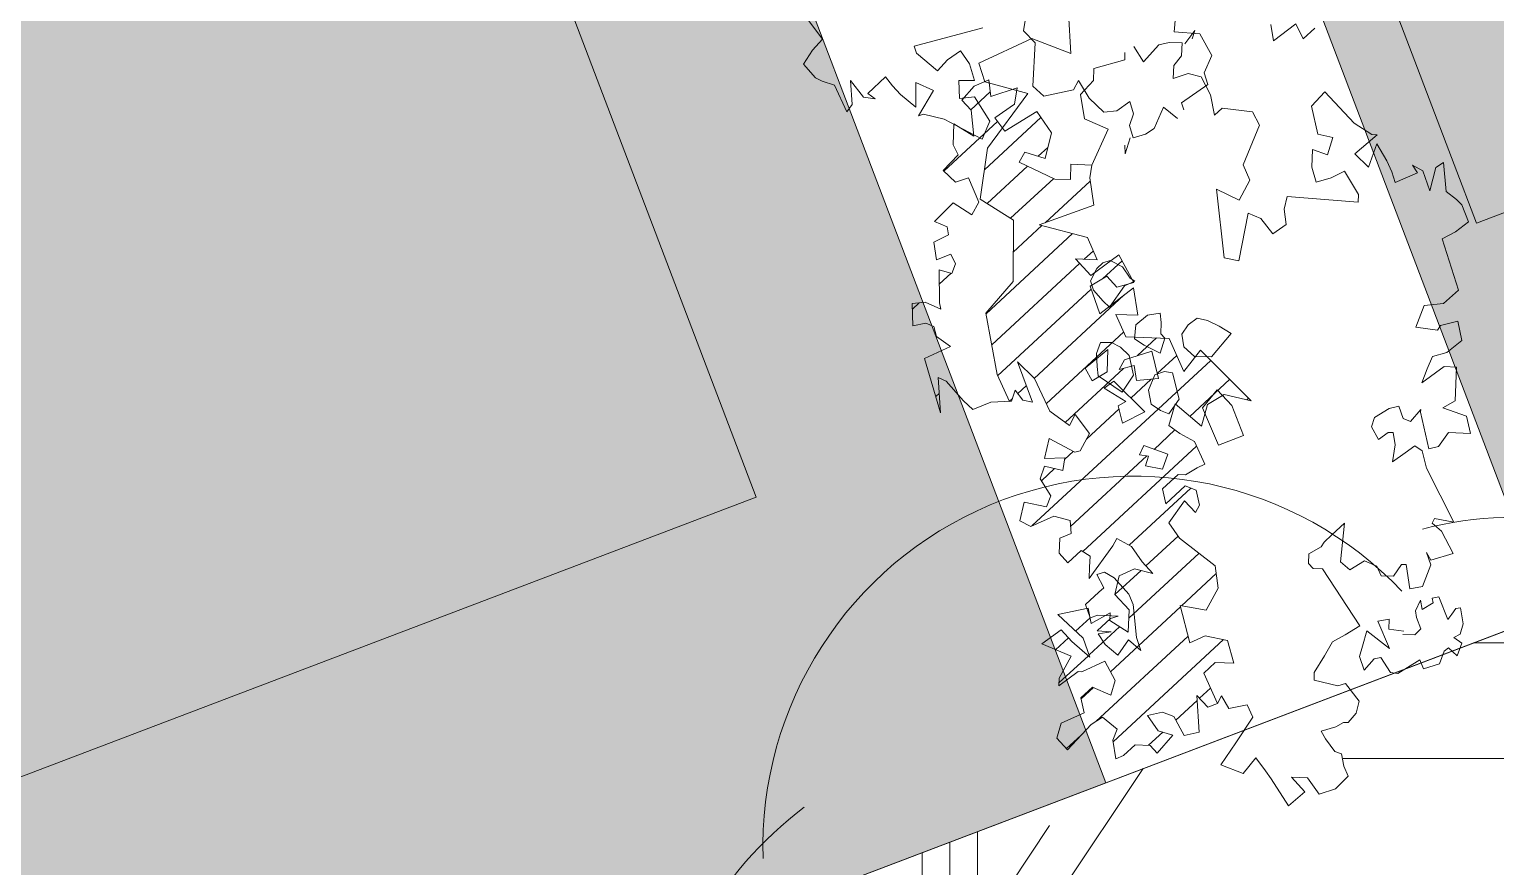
# Model space of a CAD drawing. Header units: metres. Extents: x 1838950 to 1842843, y 5171318 to 5174224.
# Drawn here: x 1841096.643 to 1841099.116, y 5171568.077 to 5171569.49 of the extents above; entities that cross this region are included whole.
import ezdxf

# ---------------------------------------------------------------- set-up
doc = ezdxf.new("R2010")
doc.units = ezdxf.units.M
doc.header["$LTSCALE"] = 0.0254
for name, color, linetype, lineweight, true_color in [('SA - arbuste', 7, 'Continuous', 18, 0x008000), ('SA - béton balayé', 7, 'Continuous', 18, 0xc0c0c0), ('SA - clôture', 7, 'Continuous', 18, 0x800080), ('SA - couvre sol 3', 7, 'Continuous', 18, 0x99cc00), ('SA - EBC', 7, 'Continuous', 18, 0x4f7f3f), ('SA - ECL-réso', 6, 'Continuous', 18, 0xff00ff), ('SA - gazon', 7, 'Continuous', 18, 0xccffcc), ('SA - haie séparative', 7, 'Continuous', 18, 0x008000), ('SA - Limite terrain', 1, 'Continuous', 18, 0xff0000), ('SA - trame couvre sol 3', 7, 'Continuous', 18, 0xff6600), ('SA - trame gazon', 4, 'Continuous', 18, 0x00ffff)]:
    doc.layers.add(name, color=color, linetype=linetype, lineweight=lineweight, true_color=true_color)
doc.layers.add('SA - Bâtiment AB', color=7, linetype='Continuous', lineweight=18)

msp = doc.modelspace()

# ---------------------------------------------------------------- hatches: boundary and pattern name
at = {"layer": 'SA - béton balayé', "linetype": 'Continuous', "lineweight": 18, "true_color": 0xc0c0c0}
h = msp.add_hatch(dxfattribs=at)
h.set_pattern_fill('BETON_BALAYE', color=9, style=0, pattern_type=2)
h.set_pattern_definition([(0, (1841099.2804, 5171562.7681), (2.2, 1), [15, -8]), (0, (1841099.7122, 5171562.7681), (2.2, 1), [5, -18]), (0, (1841100.6104, 5171563.2681), (-1, 1.33), [3, -7.08]), (0, (1841100.695, 5171563.2681), (-1, 1.33), [6, -4.08]), (0, (1841099.7804, 5171563.61814), (5.2, 0.67), [8, -6.4]), (0, (1841100.01915, 5171563.61814), (5.2, 0.67), [4, -10.4])])
edge = h.paths.add_edge_path()
edge.add_arc((1841102.0488, 5171564.0056), 2.8, 110.8273, 180.501, ccw=False)
edge.add_line((1841101.0532, 5171566.6226), (1841110.9726, 5171570.3971))
edge.add_line((1841110.9726, 5171570.3971), (1841110.5481, 5171571.5185))
edge.add_line((1841110.5481, 5171571.5185), (1841100.6266, 5171567.7442))
edge.add_arc((1841102.0488, 5171564.0056), 4, 110.8273, 180.501)
edge.add_line((1841098.0489, 5171563.9706), (1841098.0884, 5171559.4547))
edge.add_arc((1841092.5886, 5171559.4066), 5.5, -135.5931, 0.501, ccw=False)
edge.add_line((1841088.6595, 5171555.558), (1841088.4153, 5171555.8073))
edge.add_arc((1841086.9865, 5171554.4078), 2, 44.4069, 110.8273)
edge.add_line((1841086.2754, 5171556.2771), (1841077.4086, 5171552.904))
edge.add_line((1841077.4086, 5171552.904), (1841077.8352, 5171551.7825))
edge.add_line((1841077.8352, 5171551.7825), (1841086.7021, 5171555.1555))
edge.add_arc((1841086.9865, 5171554.4078), 0.8, 44.4069, 110.8273, ccw=False)
edge.add_line((1841087.5581, 5171554.9676), (1841087.8022, 5171554.7183))
edge.add_arc((1841092.5886, 5171559.4066), 6.7, 224.40687, 360.50101)
edge.add_line((1841099.2884, 5171559.4652), (1841099.2489, 5171563.9811))
at = {"layer": 'SA - couvre sol 3', "linetype": 'Continuous', "lineweight": 18, "true_color": 0x99cc00}
h = msp.add_hatch(dxfattribs=at)
h.set_pattern_fill('PELOUSE6_1', color=62, style=0, pattern_type=2)
h.set_pattern_definition([(0, (1841054.8069, 5171535.6338), (0, 1.2), [0.375, -2.025]), (90, (1841054.9475, 5171535.6338), (-2.4, 1e-16), [0.15, -1.05]), (90, (1841055.0413, 5171535.6338), (-2.4, 1e-16), [0.15, -1.05]), (90, (1841054.9944, 5171535.6338), (-2.4, 1e-16), [0.1875, -1.0125]), (123.6901, (1841054.90066, 5171535.6338), (-2.4, 2.4), [0.12, -4.20746]), (56.3099, (1841055.08816, 5171535.6338), (8e-11, 1.2), [0.12, -4.20746]), (56.3099, (1841055.1819, 5171535.6338), (8e-11, 1.2), [0.26, -4.06666]), (123.6901, (1841054.8069, 5171535.6338), (-2.4, 2.4), [0.26, -4.06666]), (0, (1841055.6576, 5171535.8588), (0, 1.2), [0.444246, -1.955755]), (0, (1841055.5009, 5171536.0538), (0, 1.2), [0.8281, -1.5719]), (0, (1841055.5362, 5171536.0538), (0, 1.2), [0.430743, -1.969257]), (0, (1841055.3458, 5171536.2488), (0, 1.2), [1.1948, -1.2052]), (0, (1841055.3879, 5171536.2488), (0, 1.2), [0.294787, -2.105213]), (0, (1841055.19, 5171536.4438), (0, 1.2), [1.00461, -1.39539]), (0, (1841055.1928, 5171536.6388), (0, 1.2), [0.655697, -1.744303])])
edge = h.paths.add_edge_path()
edge.add_line((1841110.8938, 5171572.9495), (1841111.2546, 5171572.0012))
edge.add_line((1841111.2546, 5171572.0012), (1841103.6905, 5171569.1237))
edge.add_line((1841103.6905, 5171569.1237), (1841103.7616, 5171568.9368))
edge.add_line((1841103.7616, 5171568.9368), (1841100.6266, 5171567.7442))
edge.add_arc((1841102.0488, 5171564.0056), 4, 110.8273, 180)
edge.add_line((1841098.0488, 5171564.0056), (1841098.0843, 5171559.2955))
edge.add_arc((1841092.588, 5171559.4035), 5.4974, 224.3887, 358.8734, ccw=False)
edge.add_line((1841088.6595, 5171555.558), (1841088.4153, 5171555.8073))
edge.add_arc((1841086.9865, 5171554.4078), 2, 44.4069, 110.8273)
edge.add_line((1841086.2754, 5171556.2771), (1841094.4279, 5171559.3784))
edge.add_line((1841094.4279, 5171559.3784), (1841092.4314, 5171564.6267))
edge.add_line((1841092.4314, 5171564.6267), (1841093.0864, 5171564.8758))
edge.add_line((1841093.0864, 5171564.8758), (1841095.0829, 5171559.6275))
edge.add_line((1841095.0829, 5171559.6275), (1841095.3446, 5171559.7271))
edge.add_line((1841095.3446, 5171559.7271), (1841092.9163, 5171566.1107))
edge.add_line((1841092.9163, 5171566.1107), (1841110.8938, 5171572.9495))
at = {"layer": 'SA - EBC', "linetype": 'Continuous', "lineweight": 18, "true_color": 0x4f7f3f}
h = msp.add_hatch(dxfattribs=at)
h.set_pattern_fill('_USER_1', color=87, style=0, pattern_type=2)
h.set_pattern_definition([(45, (0, 0), (-0.53033008589, 0.53033008589), [])])
edge = h.paths.add_edge_path()
edge.add_line((1841119.3108, 5171517.9418), (1841118.4472, 5171528.7351))
edge.add_arc((1841100.5544, 5171526.9), 17.9867, 5.85572, 45.71639)
edge.add_line((1841113.1129, 5171539.7766), (1841109.3438, 5171549.2259))
edge.add_line((1841109.3438, 5171549.2259), (1841089.2725, 5171544.3043))
edge.add_line((1841089.2725, 5171544.3043), (1841086.6063, 5171546.279))
edge.add_line((1841086.6063, 5171546.279), (1841084.8738, 5171548.2093))
edge.add_line((1841084.8738, 5171548.2093), (1841084.535, 5171549.2196))
edge.add_line((1841084.535, 5171549.2196), (1841084.8733, 5171550.7731))
edge.add_arc((1841089.0985, 5171549.5923), 4.3871, 88.6665, 164.3861, ccw=False)
edge.add_line((1841089.2006, 5171553.9782), (1841090.7786, 5171552.8614))
edge.add_line((1841090.7786, 5171552.8614), (1841093.9269, 5171551.6062))
edge.add_line((1841093.9269, 5171551.6062), (1841097.9702, 5171551.3519))
edge.add_line((1841097.9702, 5171551.3519), (1841103.2639, 5171552.0129))
edge.add_line((1841103.2639, 5171552.0129), (1841107.7311, 5171553.0118))
edge.add_arc((1841145.6545, 5171546.3045), 38.5119, 157.98833, 169.9701, ccw=False)
edge.add_line((1841109.9498, 5171560.7386), (1841111.8049, 5171565.3276))
edge.add_line((1841111.8049, 5171565.3276), (1841115.1437, 5171570.7622))
edge.add_arc((1841118.2025, 5171568.883), 3.5898, 23.5115, 148.4352, ccw=False)
edge.add_line((1841121.4943, 5171570.3151), (1841124.8167, 5171565.3345))
edge.add_line((1841124.8167, 5171565.3345), (1841131.167, 5171558.8653))
edge.add_arc((1841117.9204, 5171548.5856), 16.7673, 7.0954, 37.8122, ccw=False)
edge.add_line((1841134.5594, 5171550.6568), (1841135.0494, 5171546.7196))
edge.add_line((1841135.0494, 5171546.7196), (1841133.62, 5171539.683))
edge.add_arc((1841155.4971, 5171535.2388), 22.324, 168.51676, 183.3776)
edge.add_line((1841133.2119, 5171533.9235), (1841134.314, 5171530.293))
edge.add_line((1841134.314, 5171530.293), (1841119.3108, 5171517.9418))

# ---------------------------------------------------------------- linework, layer by layer
at = {"layer": 'SA - arbuste'}
for centre, radius, start, end in [((1841098.5054, 5171568.1112), 0.6251, 43.6285, 181.8458), ((1841099.1425, 5171568.101), 0.5659, 353.7079, 105.3583), ((1841098.3403, 5171567.6609), 0.6477, 127.0485, 222.5557)]:
    msp.add_arc(centre, radius, start, end, dxfattribs=at)
at = {"layer": 'SA - Bâtiment AB', "linetype": 'Continuous', "flags": 128}
for points in [[(1841102.5788, 5171572.6324), (1841103.2899, 5171570.763), (1841099.084, 5171569.1631), (1841098.3729, 5171571.0324)], [(1841097.1578, 5171570.5702), (1841097.8689, 5171568.7008), (1841093.663, 5171567.1009), (1841092.9519, 5171568.9702)]]:
    msp.add_lwpolyline(points, dxfattribs=at)
at = {"layer": 'SA - clôture', "lineweight": 20}
msp.add_line((1841103.8658, 5171570.2759), (1841092.9163, 5171566.1107), dxfattribs=at)
at = {"layer": 'SA - ECL-réso', "lineweight": 30, "flags": 128}
msp.add_lwpolyline([(1841077.8206, 5171552.5259, 0.367766), (1841079.3264, 5171551.7556), (1841085.0281, 5171553.9103), (1841089.081, 5171555.0251, 0.017341), (1841089.7614, 5171556.4246), (1841092.0546, 5171555.3758, 0.513821), (1841096.4977, 5171557.0505, 0.060957), (1841096.6372, 5171557.5994), (1841097.491, 5171563.2239), (1841097.4846, 5171563.9657, -0.313734), (1841100.4259, 5171568.2717), (1841101.735, 5171568.7697, -0.087208), (1841102.2497, 5171568.8437)], format="xyb", dxfattribs=at)
at = {"layer": 'SA - gazon', "color": 254, "linetype": 'Continuous', "true_color": 0xccffcc}
for points in [[(1841103.0978, 5171572.2948), (1841103.8658, 5171570.2759), (1841098.4385, 5171570.5224), (1841099.2065, 5171568.5035)], [(1841097.6908, 5171570.2379), (1841098.4588, 5171568.2191), (1841092.1483, 5171568.1295), (1841092.9163, 5171566.1107)]]:
    msp.add_solid(points, dxfattribs=at)
at = {"layer": 'SA - haie séparative'}
for p, q in [((1841098.58, 5171569.5519), (1841098.574, 5171569.4859)), ((1841097.981, 5171569.4735), (1841097.9265, 5171569.5462)), ((1841098.3198, 5171569.4876), (1841098.3261, 5171569.5253)), ((1841098.3955, 5171569.5177), (1841098.3994, 5171569.4493)), ((1841098.2513, 5171569.4928), (1841098.1355, 5171569.4618)), ((1841098.3393, 5171569.4672), (1841098.3198, 5171569.4876)), ((1841098.574, 5171569.4859), (1841098.6175, 5171569.4824)), ((1841098.5921, 5171569.4656), (1841098.6087, 5171569.4882)), ((1841098.6087, 5171569.4882), (1841098.6044, 5171569.4741)), ((1841098.6175, 5171569.4824), (1841098.6372, 5171569.446)), ((1841097.9488, 5171569.4315), (1841097.9641, 5171569.455)), ((1841097.9641, 5171569.455), (1841097.981, 5171569.4735)), ((1841098.1355, 5171569.4618), (1841098.1392, 5171569.4497)), ((1841098.1917, 5171569.4386), (1841098.2134, 5171569.4538)), ((1841098.2134, 5171569.4538), (1841098.2286, 5171569.4321)), ((1841098.3337, 5171569.4749), (1841098.2442, 5171569.4329)), ((1841098.3994, 5171569.4493), (1841098.3337, 5171569.4749)), ((1841098.3354, 5171569.3943), (1841098.3393, 5171569.4672)), ((1841098.5059, 5171569.4613), (1841098.522, 5171569.4355)), ((1841098.522, 5171569.4355), (1841098.5483, 5171569.4642)), ((1841098.5483, 5171569.4642), (1841098.5656, 5171569.468)), ((1841098.5656, 5171569.468), (1841098.5872, 5171569.4672)), ((1841098.5872, 5171569.4672), (1841098.5864, 5171569.4456)), ((1841097.9691, 5171569.4085), (1841097.9488, 5171569.4315)), ((1841098.1392, 5171569.4497), (1841098.1747, 5171569.4201)), ((1841098.1747, 5171569.4201), (1841098.1917, 5171569.4386)), ((1841098.2286, 5171569.4321), (1841098.2373, 5171569.4037)), ((1841098.2442, 5171569.4329), (1841098.2546, 5171569.4014)), ((1841098.4906, 5171569.4385), (1841098.4386, 5171569.4243)), ((1841098.4906, 5171569.4385), (1841098.491, 5171569.4511)), ((1841098.5731, 5171569.429), (1841098.5723, 5171569.4074)), ((1841098.5864, 5171569.4456), (1841098.5731, 5171569.429)), ((1841098.6372, 5171569.446), (1841098.6246, 5171569.4167)), ((1841097.9803, 5171569.4025), (1841097.9691, 5171569.4085)), ((1841098.0279, 5171569.404), (1841098.031, 5171569.3635)), ((1841098.0498, 5171569.3759), (1841098.0279, 5171569.404)), ((1841098.0873, 5171569.4101), (1841098.0574, 5171569.382)), ((1841098.0987, 5171569.3948), (1841098.0873, 5171569.4101)), ((1841098.2109, 5171569.404), (1841098.2119, 5171569.3732)), ((1841098.2373, 5171569.4037), (1841098.2109, 5171569.404)), ((1841098.4126, 5171569.404), (1841098.4043, 5171569.3883)), ((1841098.4304, 5171569.3737), (1841098.4126, 5171569.404)), ((1841098.4162, 5171569.3801), (1841098.4378, 5171569.4036)), ((1841098.4378, 5171569.4036), (1841098.4386, 5171569.4243)), ((1841098.5723, 5171569.4074), (1841098.5978, 5171569.4154)), ((1841098.5978, 5171569.4154), (1841098.6193, 5171569.4101)), ((1841098.6193, 5171569.4101), (1841098.6352, 5171569.3797)), ((1841098.6246, 5171569.4167), (1841098.6307, 5171569.3969)), ((1841098.0013, 5171569.3958), (1841097.9803, 5171569.4025)), ((1841098.0216, 5171569.3512), (1841098.0013, 5171569.3958)), ((1841098.0574, 5171569.382), (1841098.0697, 5171569.3726)), ((1841098.1126, 5171569.3802), (1841098.0987, 5171569.3948)), ((1841098.1381, 5171569.3589), (1841098.1126, 5171569.3802)), ((1841098.1384, 5171569.4004), (1841098.1381, 5171569.3589)), ((1841098.168, 5171569.387), (1841098.1384, 5171569.4004)), ((1841098.1426, 5171569.3442), (1841098.168, 5171569.387)), ((1841098.2636, 5171569.3849), (1841098.2307, 5171569.3544)), ((1841098.2636, 5171569.3849), (1841098.2307, 5171569.3544)), ((1841098.2546, 5171569.4014), (1841098.3271, 5171569.3818)), ((1841098.3271, 5171569.3818), (1841098.2591, 5171569.2896)), ((1841098.3539, 5171569.3774), (1841098.3354, 5171569.3943)), ((1841098.4043, 5171569.3883), (1841098.3539, 5171569.3774)), ((1841098.4227, 5171569.3392), (1841098.4162, 5171569.3801)), ((1841098.5864, 5171569.3662), (1841098.6307, 5171569.3969)), ((1841098.6352, 5171569.3797), (1841098.642, 5171569.3452)), ((1841098.8058, 5171569.3605), (1841098.8283, 5171569.3849)), ((1841098.8283, 5171569.3849), (1841098.8777, 5171569.3316)), ((1841098.031, 5171569.3635), (1841098.0216, 5171569.3512)), ((1841098.0697, 5171569.3726), (1841098.0498, 5171569.3759)), ((1841098.2119, 5171569.3732), (1841098.2373, 5171569.3763)), ((1841098.2373, 5171569.3763), (1841098.2632, 5171569.3353)), ((1841098.4555, 5171569.3504), (1841098.4304, 5171569.3737)), ((1841098.499, 5171569.3685), (1841098.4775, 5171569.3524)), ((1841098.5054, 5171569.3478), (1841098.499, 5171569.3685)), ((1841098.5557, 5171569.3587), (1841098.5404, 5171569.3228)), ((1841098.5795, 5171569.3396), (1841098.5557, 5171569.3587)), ((1841098.5864, 5171569.3662), (1841098.5901, 5171569.3542)), ((1841098.642, 5171569.3452), (1841098.6551, 5171569.3573)), ((1841098.6551, 5171569.3573), (1841098.7062, 5171569.3508)), ((1841098.8165, 5171569.3132), (1841098.8058, 5171569.3605)), ((1841098.1512, 5171569.3469), (1841098.1426, 5171569.3442)), ((1841098.1858, 5171569.3387), (1841098.1512, 5171569.3469)), ((1841098.2758, 5171569.3348), (1841098.1852, 5171569.2509)), ((1841098.2758, 5171569.3348), (1841098.1852, 5171569.2509)), ((1841098.25, 5171569.3048), (1841098.1858, 5171569.3387)), ((1841098.204, 5171569.3297), (1841098.2023, 5171569.3282)), ((1841098.204, 5171569.3297), (1841098.2023, 5171569.3282)), ((1841098.2632, 5171569.3353), (1841098.25, 5171569.3048)), ((1841098.349, 5171569.3412), (1841098.2538, 5171569.2531)), ((1841098.349, 5171569.3412), (1841098.2538, 5171569.2531)), ((1841098.4626, 5171569.3215), (1841098.4227, 5171569.3392)), ((1841098.4775, 5171569.3524), (1841098.4555, 5171569.3504)), ((1841098.4984, 5171569.3277), (1841098.5054, 5171569.3478)), ((1841098.7062, 5171569.3508), (1841098.718, 5171569.3287)), ((1841098.8777, 5171569.3316), (1841098.9076, 5171569.3124)), ((1841098.435, 5171569.2612), (1841098.4626, 5171569.3215)), ((1841098.4996, 5171569.307), (1841098.4914, 5171569.2801)), ((1841098.5047, 5171569.3071), (1841098.4984, 5171569.3277)), ((1841098.5254, 5171569.3135), (1841098.5047, 5171569.3071)), ((1841098.5404, 5171569.3228), (1841098.5254, 5171569.3135)), ((1841098.718, 5171569.3287), (1841098.6901, 5171569.2613)), ((1841098.8416, 5171569.3077), (1841098.8165, 5171569.3132)), ((1841098.8323, 5171569.2783), (1841098.8416, 5171569.3077)), ((1841098.9166, 5171569.3121), (1841098.8784, 5171569.2802)), ((1841098.9076, 5171569.3124), (1841098.9166, 5171569.3121)), ((1841098.2591, 5171569.2896), (1841098.2465, 5171569.2033)), ((1841098.3607, 5171569.2906), (1841098.3448, 5171569.2759)), ((1841098.3607, 5171569.2906), (1841098.3448, 5171569.2759)), ((1841098.4914, 5171569.2801), (1841098.4908, 5171569.2949)), ((1841098.8063, 5171569.2577), (1841098.8074, 5171569.2874)), ((1841098.8074, 5171569.2874), (1841098.8323, 5171569.2783)), ((1841098.8784, 5171569.2802), (1841098.9018, 5171569.2576)), ((1841098.9018, 5171569.2576), (1841098.916, 5171569.2967)), ((1841098.916, 5171569.2967), (1841098.9329, 5171569.2682)), ((1841098.3268, 5171569.2593), (1841098.2584, 5171569.196)), ((1841098.3268, 5171569.2593), (1841098.2584, 5171569.196)), ((1841098.6901, 5171569.2613), (1841098.7018, 5171569.2356)), ((1841098.8134, 5171569.2322), (1841098.8063, 5171569.2577)), ((1841098.9329, 5171569.2682), (1841098.9412, 5171569.2498)), ((1841098.9759, 5171569.2611), (1841098.9935, 5171569.2514)), ((1841098.9844, 5171569.2481), (1841098.9759, 5171569.2611)), ((1841099.0049, 5171569.2176), (1841099.0154, 5171569.2569)), ((1841099.0154, 5171569.2569), (1841099.0283, 5171569.2654)), ((1841099.0283, 5171569.2654), (1841099.0328, 5171569.2165)), ((1841098.3707, 5171569.2385), (1841098.2981, 5171569.1713)), ((1841098.3707, 5171569.2385), (1841098.2981, 5171569.1713)), ((1841098.4324, 5171569.2342), (1841098.3561, 5171569.1636)), ((1841098.4324, 5171569.2342), (1841098.3561, 5171569.1636)), ((1841098.7018, 5171569.2356), (1841098.6833, 5171569.2021)), ((1841098.8389, 5171569.2393), (1841098.8134, 5171569.2322)), ((1841098.861, 5171569.2511), (1841098.8389, 5171569.2393)), ((1841098.8847, 5171569.2114), (1841098.861, 5171569.2511)), ((1841098.9412, 5171569.2498), (1841098.9468, 5171569.2316)), ((1841098.9468, 5171569.2316), (1841098.9844, 5171569.2481)), ((1841098.9935, 5171569.2514), (1841099.0049, 5171569.2176)), ((1841098.6453, 5171569.2207), (1841098.658, 5171569.1048)), ((1841098.6833, 5171569.2021), (1841098.6453, 5171569.2207)), ((1841098.7594, 5171569.1865), (1841098.7647, 5171569.2079)), ((1841098.7647, 5171569.2079), (1841098.8842, 5171569.1988)), ((1841098.8842, 5171569.1988), (1841098.8847, 5171569.2114)), ((1841099.0328, 5171569.2165), (1841099.0503, 5171569.2032)), ((1841098.2465, 5171569.2033), (1841098.3029, 5171569.1684)), ((1841098.7629, 5171569.1611), (1841098.7594, 5171569.1865)), ((1841099.0503, 5171569.2032), (1841099.0589, 5171569.1939)), ((1841099.0589, 5171569.1939), (1841099.0705, 5171569.1655)), ((1841098.3029, 5171569.1684), (1841098.3022, 5171569.0648)), ((1841098.351, 5171569.1589), (1841098.3026, 5171569.1141)), ((1841098.351, 5171569.1589), (1841098.3026, 5171569.1141)), ((1841098.683, 5171569.0993), (1841098.6987, 5171569.1798)), ((1841098.6987, 5171569.1798), (1841098.72, 5171569.1709)), ((1841098.72, 5171569.1709), (1841098.7406, 5171569.1449)), ((1841098.7406, 5171569.1449), (1841098.7629, 5171569.1611)), ((1841099.0705, 5171569.1655), (1841099.0482, 5171569.1483)), ((1841098.4027, 5171569.1454), (1841098.2566, 5171569.0102)), ((1841098.4027, 5171569.1454), (1841098.2566, 5171569.0102)), ((1841099.0482, 5171569.1483), (1841099.0261, 5171569.1365)), ((1841099.0261, 5171569.1365), (1841099.0534, 5171569.0499)), ((1841098.4376, 5171569.1163), (1841098.4223, 5171569.1022)), ((1841098.4376, 5171569.1163), (1841098.4223, 5171569.1022)), ((1841098.4145, 5171569.095), (1841098.2664, 5171568.9578)), ((1841098.4145, 5171569.095), (1841098.2664, 5171568.9578)), ((1841098.486, 5171569.0997), (1841098.4531, 5171569.0693)), ((1841098.486, 5171569.0997), (1841098.4531, 5171569.0693)), ((1841098.658, 5171569.1048), (1841098.683, 5171569.0993)), ((1841098.198, 5171569.0786), (1841098.1778, 5171569.06)), ((1841098.198, 5171569.0786), (1841098.1778, 5171569.06)), ((1841098.3022, 5171569.0648), (1841098.2565, 5171569.0111)), ((1841098.4342, 5171569.0518), (1841098.2761, 5171568.9054)), ((1841098.4342, 5171569.0518), (1841098.2761, 5171568.9054)), ((1841098.4892, 5171569.0414), (1841098.3378, 5171568.9012)), ((1841098.4892, 5171569.0414), (1841098.3378, 5171568.9012)), ((1841099.0534, 5171569.0499), (1841099.0282, 5171569.0274)), ((1841098.1441, 5171569.0288), (1841098.1325, 5171569.018)), ((1841098.1441, 5171569.0288), (1841098.1325, 5171569.018)), ((1841098.2565, 5171569.0111), (1841098.2756, 5171568.9079)), ((1841098.9956, 5171569.0241), (1841098.9816, 5171568.9877)), ((1841099.0282, 5171569.0274), (1841098.9956, 5171569.0241)), ((1841098.9816, 5171568.9877), (1841099.0183, 5171568.9827)), ((1841099.0183, 5171568.9827), (1841099.0231, 5171568.9906)), ((1841099.0231, 5171568.9906), (1841099.0523, 5171568.9976)), ((1841099.0523, 5171568.9976), (1841099.0591, 5171568.9649)), ((1841098.4888, 5171568.9796), (1841098.358, 5171568.8585)), ((1841098.4888, 5171568.9796), (1841098.358, 5171568.8585)), ((1841098.5441, 5171568.9695), (1841098.5119, 5171568.9396)), ((1841098.5441, 5171568.9695), (1841098.5119, 5171568.9396)), ((1841099.0591, 5171568.9649), (1841099.034, 5171568.9451)), ((1841098.5782, 5171568.9396), (1841098.5453, 5171568.9092)), ((1841098.5782, 5171568.9396), (1841098.5453, 5171568.9092)), ((1841099.0094, 5171568.938), (1841099.0005, 5171568.9176)), ((1841099.034, 5171568.9451), (1841099.0094, 5171568.938)), ((1841098.6356, 5171568.9314), (1841098.3339, 5171568.6522)), ((1841098.6356, 5171568.9314), (1841098.3339, 5171568.6522)), ((1841098.4886, 5171568.9181), (1841098.3902, 5171568.827)), ((1841098.4886, 5171568.9181), (1841098.3902, 5171568.827)), ((1841098.9914, 5171568.8936), (1841099.0295, 5171568.921)), ((1841099.0005, 5171568.9176), (1841098.9914, 5171568.8936)), ((1841099.0295, 5171568.921), (1841099.0502, 5171568.9202)), ((1841099.0502, 5171568.9202), (1841099.048, 5171568.8635)), ((1841098.2756, 5171568.9079), (1841098.296, 5171568.8625)), ((1841098.3245, 5171568.8889), (1841098.3102, 5171568.8757)), ((1841098.3245, 5171568.8889), (1841098.3102, 5171568.8757)), ((1841098.5352, 5171568.8998), (1841098.501, 5171568.8681)), ((1841098.5352, 5171568.8998), (1841098.501, 5171568.8681)), ((1841098.6675, 5171568.8995), (1841098.6002, 5171568.8372)), ((1841098.6675, 5171568.8995), (1841098.6002, 5171568.8372)), ((1841098.1778, 5171568.8758), (1841098.1719, 5171568.8704)), ((1841098.1778, 5171568.8758), (1841098.1719, 5171568.8704)), ((1841098.3013, 5171568.8674), (1841098.2959, 5171568.8625)), ((1841098.3013, 5171568.8674), (1841098.2959, 5171568.8625)), ((1841098.6217, 5171568.8515), (1841098.6464, 5171568.8821)), ((1841098.6464, 5171568.8821), (1841098.6714, 5171568.8555)), ((1841098.6993, 5171568.8676), (1841098.6964, 5171568.8649)), ((1841098.6993, 5171568.8676), (1841098.6964, 5171568.8649)), ((1841099.048, 5171568.8635), (1841099.0268, 5171568.8517)), ((1841098.481, 5171568.8496), (1841098.426, 5171568.7988)), ((1841098.481, 5171568.8496), (1841098.426, 5171568.7988)), ((1841098.6488, 5171568.7883), (1841098.6217, 5171568.8515)), ((1841098.6714, 5171568.8555), (1841098.6907, 5171568.8046)), ((1841098.9117, 5171568.8354), (1841098.9065, 5171568.8193)), ((1841098.9366, 5171568.8506), (1841098.9117, 5171568.8354)), ((1841098.953, 5171568.8545), (1841098.9366, 5171568.8506)), ((1841098.9603, 5171568.8335), (1841098.953, 5171568.8545)), ((1841098.9897, 5171568.8486), (1841098.9727, 5171568.8285)), ((1841098.9895, 5171568.8441), (1841098.9897, 5171568.8486)), ((1841099.0034, 5171568.7823), (1841098.9895, 5171568.8441)), ((1841099.0268, 5171568.8517), (1841099.0668, 5171568.8375)), ((1841099.0668, 5171568.8375), (1841099.0738, 5171568.8084)), ((1841098.5753, 5171568.8142), (1841098.54, 5171568.7815)), ((1841098.5753, 5171568.8142), (1841098.54, 5171568.7815)), ((1841098.9065, 5171568.8193), (1841098.9183, 5171568.7982)), ((1841098.9183, 5171568.7982), (1841098.935, 5171568.8101)), ((1841098.935, 5171568.8101), (1841098.9431, 5171568.8098)), ((1841098.9431, 5171568.8098), (1841098.9468, 5171568.7889)), ((1841098.9727, 5171568.8285), (1841098.9603, 5171568.8335)), ((1841099.0369, 5171568.8098), (1841099.0197, 5171568.7861)), ((1841099.0738, 5171568.8084), (1841099.0369, 5171568.8098)), ((1841098.6118, 5171568.7866), (1841098.4201, 5171568.6092)), ((1841098.6118, 5171568.7866), (1841098.4201, 5171568.6092)), ((1841098.6907, 5171568.8046), (1841098.6488, 5171568.7883)), ((1841098.9468, 5171568.7889), (1841098.9421, 5171568.7603)), ((1841098.9634, 5171568.7757), (1841098.9801, 5171568.7877)), ((1841098.9801, 5171568.7877), (1841098.9924, 5171568.7791)), ((1841099.0197, 5171568.7861), (1841099.0034, 5171568.7823)), ((1841098.4036, 5171568.778), (1841098.3894, 5171568.7649)), ((1841098.4036, 5171568.778), (1841098.3894, 5171568.7649)), ((1841098.5279, 5171568.7703), (1841098.3992, 5171568.6512)), ((1841098.5279, 5171568.7703), (1841098.3992, 5171568.6512)), ((1841098.9421, 5171568.7603), (1841098.9634, 5171568.7757)), ((1841098.9924, 5171568.7791), (1841098.9994, 5171568.75)), ((1841098.3723, 5171568.7491), (1841098.35, 5171568.7284)), ((1841098.3723, 5171568.7491), (1841098.35, 5171568.7284)), ((1841098.9994, 5171568.75), (1841099.0455, 5171568.6589)), ((1841098.602, 5171568.7162), (1841098.498, 5171568.6199)), ((1841098.602, 5171568.7162), (1841098.498, 5171568.6199)), ((1841099.0132, 5171568.6647), (1841099.0093, 5171568.6567)), ((1841099.0455, 5171568.6589), (1841099.0132, 5171568.6647)), ((1841098.84, 5171568.6371), (1841098.8269, 5171568.625)), ((1841098.8615, 5171568.657), (1841098.84, 5171568.6371)), ((1841098.8545, 5171568.5915), (1841098.8615, 5171568.657)), ((1841099.0093, 5171568.6567), (1841099.025, 5171568.6435)), ((1841099.025, 5171568.6435), (1841099.0443, 5171568.6058)), ((1841098.5806, 5171568.635), (1841098.5264, 5171568.5849)), ((1841098.5806, 5171568.635), (1841098.5264, 5171568.5849)), ((1841098.8221, 5171568.6171), (1841098.8009, 5171568.6053)), ((1841098.8269, 5171568.625), (1841098.8221, 5171568.6171)), ((1841098.6159, 5171568.6063), (1841098.4974, 5171568.4966)), ((1841098.6159, 5171568.6063), (1841098.4974, 5171568.4966)), ((1841098.8009, 5171568.6053), (1841098.8003, 5171568.5891)), ((1841098.8003, 5171568.5891), (1841098.8081, 5171568.5807)), ((1841098.8702, 5171568.5783), (1841098.8545, 5171568.5915)), ((1841098.8951, 5171568.5935), (1841098.8702, 5171568.5783)), ((1841098.9155, 5171568.5846), (1841098.8951, 5171568.5935)), ((1841098.9571, 5171568.5875), (1841098.9437, 5171568.5673)), ((1841098.9652, 5171568.5872), (1841098.9571, 5171568.5875)), ((1841098.9717, 5171568.5464), (1841098.9652, 5171568.5872)), ((1841098.9993, 5171568.6075), (1841099.0066, 5171568.5865)), ((1841099.0069, 5171568.5946), (1841098.9993, 5171568.6075)), ((1841099.0443, 5171568.6058), (1841099.0069, 5171568.5946)), ((1841098.4434, 5171568.5701), (1841098.4562, 5171568.5742)), ((1841098.4552, 5171568.548), (1841098.4434, 5171568.5701)), ((1841098.4562, 5171568.5742), (1841098.473, 5171568.5645)), ((1841098.473, 5171568.5645), (1841098.4972, 5171568.5374)), ((1841098.518, 5171568.577), (1841098.4741, 5171568.5364)), ((1841098.518, 5171568.577), (1841098.4741, 5171568.5364)), ((1841098.645, 5171568.5718), (1841098.5864, 5171568.5176)), ((1841098.645, 5171568.5718), (1841098.5864, 5171568.5176)), ((1841098.8081, 5171568.5807), (1841098.8243, 5171568.58)), ((1841098.8243, 5171568.58), (1841098.8873, 5171568.4839)), ((1841098.923, 5171568.5681), (1841098.9155, 5171568.5846)), ((1841098.9437, 5171568.5673), (1841098.923, 5171568.5681)), ((1841099.0066, 5171568.5865), (1841098.9926, 5171568.5501)), ((1841098.4244, 5171568.5195), (1841098.4468, 5171568.5403)), ((1841098.4468, 5171568.5403), (1841098.4552, 5171568.548)), ((1841098.9926, 5171568.5501), (1841098.9717, 5171568.5464)), ((1841098.4325, 5171568.4975), (1841098.4244, 5171568.5195)), ((1841098.5845, 5171568.5158), (1841098.4663, 5171568.4064)), ((1841098.5845, 5171568.5158), (1841098.4663, 5171568.4064)), ((1841098.4972, 5171568.5374), (1841098.5046, 5171568.52)), ((1841098.5046, 5171568.52), (1841098.5106, 5171568.4639)), ((1841098.9808, 5171568.5092), (1841098.9896, 5171568.5272)), ((1841098.9896, 5171568.5272), (1841098.9924, 5171568.5113)), ((1841098.9924, 5171568.5113), (1841099.0105, 5171568.5227)), ((1841099.0091, 5171568.5307), (1841099.0206, 5171568.5327)), ((1841099.0105, 5171568.5227), (1841099.0091, 5171568.5307)), ((1841099.0206, 5171568.5327), (1841099.0356, 5171568.4942)), ((1841099.0422, 5171568.5036), (1841099.0488, 5171568.513)), ((1841099.0488, 5171568.513), (1841099.0568, 5171568.5144)), ((1841099.0568, 5171568.5144), (1841099.0616, 5171568.4869)), ((1841098.432, 5171568.4974), (1841098.4077, 5171568.4749)), ((1841098.432, 5171568.4974), (1841098.4077, 5171568.4749)), ((1841098.4453, 5171568.5016), (1841098.4325, 5171568.4975)), ((1841098.4443, 5171568.4755), (1841098.4667, 5171568.4962)), ((1841098.4795, 5171568.5002), (1841098.4453, 5171568.5016)), ((1841098.4667, 5171568.4962), (1841098.4795, 5171568.5002)), ((1841098.9172, 5171568.4916), (1841098.9367, 5171568.495)), ((1841098.9372, 5171568.4457), (1841098.9172, 5171568.4916)), ((1841098.9367, 5171568.495), (1841098.936, 5171568.4784)), ((1841098.9829, 5171568.4977), (1841098.9808, 5171568.5092)), ((1841098.9899, 5171568.4788), (1841098.9829, 5171568.4977)), ((1841099.0356, 5171568.4942), (1841099.0422, 5171568.5036)), ((1841098.3956, 5171568.4637), (1841098.3737, 5171568.4435)), ((1841098.3956, 5171568.4637), (1841098.3737, 5171568.4435)), ((1841098.482, 5171568.4823), (1841098.4305, 5171568.4347)), ((1841098.482, 5171568.4823), (1841098.4305, 5171568.4347)), ((1841098.5975, 5171568.4665), (1841098.4419, 5171568.3225)), ((1841098.5975, 5171568.4665), (1841098.4419, 5171568.3225)), ((1841098.4677, 5171568.4736), (1841098.4443, 5171568.4755)), ((1841098.4459, 5171568.47), (1841098.4677, 5171568.4736)), ((1841098.4578, 5171568.4524), (1841098.4459, 5171568.47)), ((1841098.5106, 5171568.4639), (1841098.5178, 5171568.442)), ((1841098.8623, 5171568.4686), (1841098.8411, 5171568.4568)), ((1841098.8873, 5171568.4839), (1841098.8623, 5171568.4686)), ((1841098.8917, 5171568.4496), (1841098.899, 5171568.4756)), ((1841098.899, 5171568.4756), (1841098.9372, 5171568.4457)), ((1841098.936, 5171568.4784), (1841098.9613, 5171568.4747)), ((1841098.9596, 5171568.4689), (1841098.9797, 5171568.4688)), ((1841098.9797, 5171568.4688), (1841098.9899, 5171568.4788)), ((1841099.0564, 5171568.4695), (1841099.0455, 5171568.4639)), ((1841099.0455, 5171568.4639), (1841099.0591, 5171568.4544)), ((1841099.0616, 5171568.4869), (1841099.0564, 5171568.4695)), ((1841098.4788, 5171568.4345), (1841098.4578, 5171568.4524)), ((1841098.6573, 5171568.4605), (1841098.471, 5171568.288)), ((1841098.6573, 5171568.4605), (1841098.471, 5171568.288)), ((1841098.4969, 5171568.4599), (1841098.4788, 5171568.4345)), ((1841098.5178, 5171568.442), (1841098.4969, 5171568.4599)), ((1841098.8411, 5171568.4568), (1841098.8276, 5171568.433)), ((1841098.8865, 5171568.4322), (1841098.8917, 5171568.4496)), ((1841099.0295, 5171568.441), (1841099.0214, 5171568.4194)), ((1841099.0367, 5171568.4468), (1841099.0295, 5171568.441)), ((1841099.051, 5171568.4329), (1841099.0367, 5171568.4468)), ((1841099.0591, 5171568.4544), (1841099.051, 5171568.4329)), ((1841098.4292, 5171568.4334), (1841098.3796, 5171568.3876)), ((1841098.4292, 5171568.4334), (1841098.3796, 5171568.3876)), ((1841098.8276, 5171568.433), (1841098.8103, 5171568.4048)), ((1841098.8943, 5171568.4089), (1841098.8865, 5171568.4322)), ((1841098.911, 5171568.4283), (1841098.8943, 5171568.4089)), ((1841098.9225, 5171568.4303), (1841098.911, 5171568.4283)), ((1841098.9389, 5171568.4049), (1841098.9225, 5171568.4303)), ((1841098.9881, 5171568.4264), (1841098.951, 5171568.4033)), ((1841098.9945, 5171568.411), (1841098.9881, 5171568.4264)), ((1841099.0214, 5171568.4194), (1841098.9945, 5171568.411)), ((1841098.8103, 5171568.4048), (1841098.8098, 5171568.3922)), ((1841098.8098, 5171568.3922), (1841098.85, 5171568.3825)), ((1841098.951, 5171568.4033), (1841098.9389, 5171568.4049)), ((1841098.4376, 5171568.3799), (1841098.4169, 5171568.3607)), ((1841098.4376, 5171568.3799), (1841098.4169, 5171568.3607)), ((1841098.6351, 5171568.3786), (1841098.6168, 5171568.3616)), ((1841098.6351, 5171568.3786), (1841098.6168, 5171568.3616)), ((1841098.6537, 5171568.3658), (1841098.6469, 5171568.3525)), ((1841098.6664, 5171568.3445), (1841098.6537, 5171568.3658)), ((1841098.85, 5171568.3825), (1841098.8628, 5171568.3865)), ((1841098.8628, 5171568.3865), (1841098.886, 5171568.3568)), ((1841098.6128, 5171568.358), (1841098.5767, 5171568.3245)), ((1841098.6128, 5171568.358), (1841098.5767, 5171568.3245)), ((1841098.6664, 5171568.3445), (1841098.6973, 5171568.3506)), ((1841098.6973, 5171568.3506), (1841098.7064, 5171568.3295)), ((1841098.886, 5171568.3568), (1841098.8807, 5171568.3363)), ((1841098.7064, 5171568.3295), (1841098.6777, 5171568.2864)), ((1841098.8593, 5171568.3209), (1841098.8464, 5171568.3133)), ((1841098.8674, 5171568.3206), (1841098.8593, 5171568.3209)), ((1841098.8807, 5171568.3363), (1841098.8674, 5171568.3206)), ((1841098.417, 5171568.2995), (1841098.3925, 5171568.2767)), ((1841098.417, 5171568.2995), (1841098.3925, 5171568.2767)), ((1841098.555, 5171568.3044), (1841098.5309, 5171568.2822)), ((1841098.555, 5171568.3044), (1841098.5309, 5171568.2822)), ((1841098.8464, 5171568.3133), (1841098.8218, 5171568.3061)), ((1841098.8218, 5171568.3061), (1841098.8294, 5171568.2932)), ((1841098.8294, 5171568.2932), (1841098.8448, 5171568.2718)), ((1841098.6777, 5171568.2864), (1841098.6529, 5171568.2495)), ((1841098.8448, 5171568.2718), (1841098.8564, 5171568.2678)), ((1841098.8564, 5171568.2678), (1841098.8601, 5171568.2469)), ((1841098.6529, 5171568.2495), (1841098.6901, 5171568.2346)), ((1841098.6901, 5171568.2346), (1841098.7119, 5171568.2608)), ((1841098.7119, 5171568.2608), (1841098.7282, 5171568.2394)), ((1841098.8601, 5171568.2469), (1841098.8676, 5171568.2304)), ((1841098.7282, 5171568.2394), (1841098.7376, 5171568.2255)), ((1841098.7376, 5171568.2255), (1841098.7665, 5171568.1802)), ((1841098.7719, 5171568.2287), (1841098.7989, 5171568.2276)), ((1841098.7944, 5171568.2035), (1841098.7719, 5171568.2287)), ((1841098.7989, 5171568.2276), (1841098.8186, 5171568.1998)), ((1841098.846, 5171568.2087), (1841098.8676, 5171568.2304)), ((1841098.7665, 5171568.1802), (1841098.7944, 5171568.2035)), ((1841098.8186, 5171568.1998), (1841098.846, 5171568.2087))]:
    msp.add_line(p, q, dxfattribs=at)
at = {"layer": 'SA - haie séparative', "flags": 128}
msp.add_lwpolyline([(1841098.7369, 5171569.4985), (1841098.7417, 5171569.4708), (1841098.7791, 5171569.4993), (1841098.7917, 5171569.4739), (1841098.8114, 5171569.4923)], dxfattribs=at)
for points in [[(1841098.435, 5171569.2612), (1841098.3999, 5171569.2626), (1841098.3989, 5171569.2365), (1841098.3728, 5171569.2375), (1841098.3126, 5171569.266), (1841098.3223, 5171569.2827), (1841098.3561, 5171569.2724), (1841098.3668, 5171569.3153), (1841098.3421, 5171569.3514), (1841098.2885, 5171569.3183), (1841098.2713, 5171569.3406), (1841098.3047, 5171569.3636), (1841098.3093, 5171569.3914), (1841098.2646, 5171569.3769), (1841098.2612, 5171569.405), (1841098.2364, 5171569.3942), (1841098.2157, 5171569.3707), (1841098.2313, 5171569.3539), (1841098.2359, 5171569.3099), (1841098.2024, 5171569.3306), (1841098.2011, 5171569.2955), (1841098.2094, 5171569.2781), (1841098.1841, 5171569.252), (1841098.2049, 5171569.2323), (1841098.2269, 5171569.2395), (1841098.2442, 5171569.1983), (1841098.2326, 5171569.1771), (1841098.2009, 5171569.1973), (1841098.1699, 5171569.166), (1841098.1912, 5171569.1571), (1841098.1934, 5171569.1435), (1841098.1686, 5171569.1309), (1841098.1728, 5171569.101), (1841098.1975, 5171569.1109), (1841098.205, 5171569.0943), (1841098.199, 5171569.0784), (1841098.1776, 5171569.0846), (1841098.1781, 5171569.0287), (1841098.1804, 5171569.0178), (1841098.1538, 5171569.0296), (1841098.1321, 5171569.0278), (1841098.1334, 5171568.9898), (1841098.1552, 5171568.9944), (1841098.1685, 5171568.9885), (1841098.1733, 5171568.9721), (1841098.1969, 5171568.9549), (1841098.1529, 5171568.935), (1841098.18, 5171568.8429), (1841098.176, 5171568.9026), (1841098.1893, 5171568.8966), (1841098.2186, 5171568.8631), (1841098.2343, 5171568.8489), (1841098.2645, 5171568.8613), (1841098.2997, 5171568.8626), (1841098.3059, 5171568.8813), (1841098.3187, 5171568.8646), (1841098.3348, 5171568.8613), (1841098.3095, 5171568.929), (1841098.3382, 5171568.9008), (1841098.364, 5171568.8457), (1841098.3972, 5171568.822), (1841098.4069, 5171568.8405), (1841098.4309, 5171568.808), (1841098.4155, 5171568.7788), (1841098.4064, 5171568.7765), (1841098.3631, 5171568.7998), (1841098.3555, 5171568.7658), (1841098.3898, 5171568.7672), (1841098.3863, 5171568.7457), (1841098.355, 5171568.7532), (1841098.3479, 5171568.7319), (1841098.3657, 5171568.7032), (1841098.3587, 5171568.6846), (1841098.3211, 5171568.6923), (1841098.3136, 5171568.6611), (1841098.3321, 5171568.6513), (1841098.3707, 5171568.6688), (1841098.3983, 5171568.6614), (1841098.4002, 5171568.6397), (1841098.3809, 5171568.6314), (1841098.38, 5171568.6062), (1841098.3947, 5171568.5903), (1841098.4171, 5171568.6111), (1841098.4321, 5171568.6015), (1841098.4313, 5171568.5826), (1841098.4306, 5171568.5637), (1841098.4706, 5171568.6189), (1841098.4774, 5171568.6313), (1841098.5021, 5171568.6177), (1841098.52, 5171568.5918), (1841098.5382, 5171568.5722), (1841098.507, 5171568.5797), (1841098.4813, 5171568.568), (1841098.4737, 5171568.5368), (1841098.498, 5171568.5106), (1841098.4965, 5171568.4728), (1841098.4657, 5171568.4929), (1841098.4662, 5171568.5055), (1841098.434, 5171568.4878), (1841098.4287, 5171568.5133), (1841098.3778, 5171568.5026), (1841098.4204, 5171568.4631), (1841098.4318, 5171568.4311), (1841098.4013, 5171568.4576), (1841098.3831, 5171568.4772), (1841098.3506, 5171568.4532), (1841098.4003, 5171568.4324), (1841098.3799, 5171568.3953), (1841098.3794, 5171568.3827), (1841098.4119, 5171568.4067), (1841098.4182, 5171568.4064), (1841098.4568, 5171568.4239), (1841098.4744, 5171568.3916), (1841098.4672, 5171568.3667), (1841098.4362, 5171568.3805), (1841098.4165, 5171568.3623), (1841098.4219, 5171568.3369), (1841098.3833, 5171568.3194), (1841098.376, 5171568.2945), (1841098.3942, 5171568.2748), (1841098.4337, 5171568.3175), (1841098.4531, 5171568.3294), (1841098.4776, 5171568.3095), (1841098.4706, 5171568.2908), (1841098.4756, 5171568.2591), (1841098.4885, 5171568.2649), (1841098.5081, 5171568.2831), (1841098.5333, 5171568.2821), (1841098.5454, 5171568.269), (1841098.5719, 5171568.2995), (1841098.5469, 5171568.3068), (1841098.529, 5171568.3327), (1841098.5544, 5171568.3381), (1841098.5731, 5171568.331), (1841098.5908, 5171568.2988), (1841098.6162, 5171568.3041), (1841098.6123, 5171568.3665), (1841098.6305, 5171568.3468), (1841098.6469, 5171568.3525), (1841098.6237, 5171568.4039), (1841098.6433, 5171568.4221), (1841098.6748, 5171568.4208), (1841098.6637, 5171568.4591), (1841098.6261, 5171568.4669), (1841098.6004, 5171568.4553), (1841098.5839, 5171568.5181), (1841098.6278, 5171568.5101), (1841098.6481, 5171568.5472), (1841098.6433, 5171568.5852), (1841098.5829, 5171568.6317), (1841098.565, 5171568.6577), (1841098.5916, 5171568.6945), (1841098.6098, 5171568.6749), (1841098.6166, 5171568.6872), (1841098.6113, 5171568.7127), (1841098.5926, 5171568.7197), (1841098.5599, 5171568.6894), (1841098.5545, 5171568.7149), (1841098.5807, 5171568.7391), (1841098.5933, 5171568.7386), (1841098.6127, 5171568.7505), (1841098.6256, 5171568.7563), (1841098.6081, 5171568.7948), (1841098.5834, 5171568.8084), (1841098.565, 5171568.8217), (1841098.5754, 5171568.8583), (1841098.6199, 5171568.8205), (1841098.6304, 5171568.8571), (1841098.658, 5171568.874), (1841098.7036, 5171568.8632), (1841098.6186, 5171568.9486), (1841098.5901, 5171568.9127), (1841098.5653, 5171568.9687), (1841098.4923, 5171568.9715), (1841098.4758, 5171569.0091), (1841098.5127, 5171569.0076), (1841098.5054, 5171569.0539), (1841098.4488, 5171569.0101), (1841098.4325, 5171569.0567), (1841098.4602, 5171569.0737), (1841098.4775, 5171569.055), (1841098.5058, 5171569.0629), (1841098.4806, 5171569.1098), (1841098.4332, 5171569.0747), (1841098.4073, 5171569.1028), (1841098.4442, 5171569.1013), (1841098.4276, 5171569.1389), (1841098.3464, 5171569.1601), (1841098.4387, 5171569.1935), (1841098.4315, 5171569.2397)], [(1841098.4903, 5171569.0572), (1841098.4648, 5171569.0214), (1841098.4539, 5171569.0315), (1841098.4379, 5171569.0499), (1841098.4327, 5171569.0656), (1841098.4433, 5171569.0865), (1841098.4538, 5171569.0962), (1841098.4661, 5171569.1003), (1841098.487, 5171569.0897), (1841098.4997, 5171569.0702), (1841098.5075, 5171569.0654)], [(1841098.5502, 5171568.9437), (1841098.5233, 5171568.9573), (1841098.5072, 5171568.9682), (1841098.5095, 5171568.9913), (1841098.529, 5171569.0077), (1841098.5503, 5171569.011), (1841098.5518, 5171568.9953), (1841098.5517, 5171568.9766), (1841098.5581, 5171568.9688)], [(1841098.6369, 5171568.9375), (1841098.6081, 5171568.938), (1841098.5902, 5171568.9545), (1841098.5869, 5171568.9758), (1841098.5978, 5171568.9918), (1841098.6128, 5171569.003), (1841098.6303, 5171568.9988), (1841098.6497, 5171568.9891), (1841098.6699, 5171568.977)], [(1841098.5052, 5171568.9065), (1841098.486, 5171568.8777), (1841098.4457, 5171568.9055), (1841098.4443, 5171568.9212), (1841098.4432, 5171568.9433), (1841098.4496, 5171568.9616), (1841098.4683, 5171568.9615), (1841098.4833, 5171568.954), (1841098.4978, 5171568.9401)], [(1841098.4236, 5171568.9182), (1841098.4618, 5171568.9501), (1841098.4612, 5171568.9123), (1841098.4354, 5171568.897)], [(1841098.4899, 5171568.9328), (1841098.5365, 5171568.9472), (1841098.5473, 5171568.9008), (1841098.5102, 5171568.8978), (1841098.5067, 5171568.9231), (1841098.4812, 5171568.916)], [(1841098.5821, 5171568.8659), (1841098.5652, 5171568.8416), (1841098.551, 5171568.8469), (1841098.535, 5171568.8578), (1841098.5309, 5171568.8813), (1841098.5411, 5171568.9071), (1841098.5579, 5171568.9127), (1841098.571, 5171568.9108)], [(1841098.4556, 5171568.8845), (1841098.4723, 5171568.8965), (1841098.5244, 5171568.8449), (1841098.4867, 5171568.8257), (1841098.4797, 5171568.8548), (1841098.4926, 5171568.8624)], [(1841098.5226, 5171568.7878), (1841098.5631, 5171568.7731), (1841098.554, 5171568.7482), (1841098.5254, 5171568.7538), (1841098.5305, 5171568.7699), (1841098.5153, 5171568.7723)]]:
    msp.add_lwpolyline(points, close=True, dxfattribs=at)
at = {"layer": 'SA - Limite terrain'}
msp.add_open_spline([(1841077.1485, 5171583.5529), (1841078.8191, 5171584.5954), (1841080.4897, 5171585.6379), (1841083.6639, 5171586.8607), (1841086.8381, 5171588.0834), (1841093.7112, 5171590.7349), (1841100.5843, 5171593.3863), (1841105.8354, 5171595.3795), (1841111.0864, 5171597.3727), (1841112.7835, 5171598.0158), (1841114.4805, 5171598.6589), (1841120.1437, 5171600.7977), (1841125.8069, 5171602.9364), (1841137.9788, 5171607.5816), (1841150.1507, 5171612.2269), (1841152.2407, 5171613.0169), (1841154.3307, 5171613.8069), (1841157.6242, 5171615.0086), (1841160.9178, 5171616.2103), (1841160.8937, 5171617.2726), (1841160.8697, 5171618.335), (1841160.7519, 5171622.2441), (1841160.6341, 5171626.1532), (1841160.5459, 5171628.0785), (1841160.4576, 5171630.0038), (1841160.0075, 5171632.9962), (1841159.5574, 5171635.9885), (1841161.4156, 5171637.1289), (1841163.2737, 5171638.2693), (1841163.062, 5171638.6198), (1841162.8502, 5171638.9702), (1841163.1316, 5171639.1783), (1841163.413, 5171639.3865), (1841163.4664, 5171639.3345), (1841163.5199, 5171639.2825), (1841164.0378, 5171639.6824), (1841164.5557, 5171640.0822), (1841164.6484, 5171639.9622), (1841164.7411, 5171639.8421), (1841166.3443, 5171640.4782), (1841167.7831, 5171641.5484), (1841166.8333, 5171642.7817), (1841165.8835, 5171644.0151), (1841171.2018, 5171648.0241), (1841176.5201, 5171652.0331), (1841176.562, 5171652.0654), (1841176.6038, 5171652.0977), (1841176.5828, 5171652.125), (1841176.5618, 5171652.1523), (1841191.1783, 5171663.3819), (1841205.7948, 5171674.6116), (1841207.539, 5171675.9573), (1841209.2831, 5171677.303), (1841213.68, 5171676.8693), (1841218.0769, 5171676.4356), (1841224.138, 5171669.2197), (1841230.1992, 5171662.0037), (1841229.4551, 5171661.4123), (1841228.7111, 5171660.8209), (1841230.314, 5171658.673), (1841231.9169, 5171656.5251), (1841232.0432, 5171656.6166), (1841232.1695, 5171656.7082), (1841232.3724, 5171656.4283), (1841232.5753, 5171656.1483), (1841232.4514, 5171656.0585), (1841232.3275, 5171655.9687), (1841232.663, 5171655.5059), (1841232.9985, 5171655.043), (1841233.051, 5171655.0811), (1841233.1035, 5171655.1191), (1841233.5076, 5171654.2972), (1841234.3715, 5171654.7513), (1841235.0886, 5171655.2417), (1841235.8057, 5171655.7322), (1841235.7432, 5171655.8327), (1841235.6807, 5171655.9332), (1841236.0049, 5171656.1415), (1841236.3292, 5171656.3499), (1841236.5301, 5171656.0268), (1841236.7311, 5171655.7038), (1841236.6898, 5171655.6773), (1841236.6486, 5171655.6508), (1841240.8585, 5171649.0812), (1841245.0684, 5171642.5117), (1841245.3158, 5171642.1368), (1841245.5633, 5171641.7618), (1841246.3679, 5171640.4536), (1841247.1726, 5171639.1454), (1841247.7766, 5171638.0928), (1841248.3805, 5171637.0401), (1841248.9658, 5171636.0263), (1841249.5511, 5171635.0124), (1841249.7169, 5171634.7035), (1841249.8827, 5171634.3945), (1841250.3986, 5171633.3142), (1841250.9146, 5171632.2339), (1841251.4065, 5171631.065), (1841251.8984, 5171629.8962), (1841252.5682, 5171628.1006), (1841253.238, 5171626.3049), (1841253.5633, 5171625.3756), (1841253.8886, 5171624.4462), (1841254.2654, 5171623.3404), (1841254.6421, 5171622.2346), (1841255.1339, 5171620.7027), (1841255.6257, 5171619.1708), (1841256.9719, 5171614.6021), (1841258.3181, 5171610.0335), (1841260.0183, 5171603.9559), (1841261.7184, 5171597.8783), (1841261.6486, 5171597.4706), (1841261.5788, 5171597.0629), (1841255.2305, 5171594.5841), (1841248.8823, 5171592.1053), (1841248.7762, 5171592.3267), (1841248.67, 5171592.548), (1841244.611, 5171590.8237), (1841240.552, 5171589.0994), (1841236.9326, 5171587.6621), (1841233.3131, 5171586.2248), (1841233.4918, 5171583.1089), (1841233.6705, 5171579.9929), (1841236.3231, 5171570.9165), (1841238.9758, 5171561.8401), (1841241.5125, 5171558.1334), (1841244.0493, 5171554.4266), (1841242.9225, 5171553.1247), (1841241.7958, 5171551.8228), (1841241.4101, 5171551.3561), (1841241.0244, 5171550.8893), (1841240.7134, 5171550.2654), (1841240.4024, 5171549.6415), (1841239.986, 5171547.8083), (1841239.5697, 5171545.9751), (1841239.5343, 5171544.7172), (1841239.4989, 5171543.4594), (1841239.6922, 5171542.3478), (1841239.8855, 5171541.2363), (1841240.0814, 5171539.9232), (1841240.2774, 5171538.6102), (1841240.9117, 5171536.095), (1841241.5461, 5171533.5798), (1841243.0137, 5171531.5005), (1841244.4813, 5171529.4212), (1841227.5122, 5171525.4612), (1841210.5431, 5171521.5012), (1841206.6038, 5171520.7482), (1841202.6644, 5171519.9952), (1841201.2494, 5171519.7229), (1841199.8344, 5171519.4507), (1841198.3954, 5171519.2013), (1841196.9565, 5171518.9519), (1841194.0891, 5171518.4581), (1841191.2218, 5171517.9643), (1841187.4601, 5171517.2206), (1841183.6984, 5171516.4768), (1841181.4913, 5171516.1096), (1841179.2842, 5171515.7423), (1841171.6216, 5171514.4506), (1841163.959, 5171513.1588), (1841163.6599, 5171515.6357), (1841163.3609, 5171518.1125), (1841161.4246, 5171520.351), (1841159.4883, 5171522.5896), (1841159.2311, 5171523.5567), (1841158.9739, 5171524.5238), (1841157.9666, 5171529.9426), (1841156.9592, 5171535.3614), (1841153.722, 5171536.2537), (1841150.4848, 5171537.1461), (1841149.6939, 5171541.1018), (1841148.9031, 5171545.0575), (1841151.559, 5171547.0944), (1841154.2149, 5171549.1313), (1841153.1972, 5171554.379), (1841152.1794, 5171559.6267), (1841150.2617, 5171559.1731), (1841148.3439, 5171558.7194), (1841148.3324, 5171558.7681), (1841148.3209, 5171558.8167), (1841145.0571, 5171557.9919), (1841141.7932, 5171557.167), (1841136.4846, 5171555.8638), (1841131.1761, 5171554.5605), (1841120.4886, 5171551.958), (1841109.8011, 5171549.3555), (1841104.9463, 5171548.1603), (1841100.0914, 5171546.9651), (1841095.6613, 5171545.873), (1841091.2312, 5171544.7809), (1841091.1558, 5171544.6421), (1841091.0804, 5171544.5033), (1841088.9329, 5171543.9538), (1841086.7854, 5171543.4043), (1841084.885, 5171542.9306), (1841082.9845, 5171542.4569), (1841083.0353, 5171542.2607), (1841083.0861, 5171542.0645), (1841079.4525, 5171541.1726), (1841075.8188, 5171540.2807), (1841074.9605, 5171551.0465), (1841074.1023, 5171561.8123), (1841074.1422, 5171561.8151), (1841074.1821, 5171561.818), (1841074.0261, 5171563.9757), (1841073.87, 5171566.1334), (1841073.6013, 5171569.4277), (1841073.3326, 5171572.722), (1841073.3386, 5171574.6786), (1841073.3446, 5171576.6352), (1841073.9647, 5171578.5359), (1841074.5847, 5171580.4367), (1841075.8666, 5171581.9948), (1841077.1485, 5171583.5529)], degree=2, knots=[0, 0, 0, 0.006609, 0.006609, 0.018026, 0.018026, 0.042752, 0.042752, 0.061604, 0.061604, 0.067695, 0.067695, 0.088013, 0.088013, 0.131741, 0.131741, 0.13924, 0.13924, 0.151008, 0.151008, 0.154574, 0.154574, 0.167701, 0.167701, 0.17417, 0.17417, 0.184326, 0.184326, 0.191644, 0.191644, 0.193018, 0.193018, 0.194193, 0.194193, 0.194443, 0.194443, 0.196639, 0.196639, 0.197148, 0.197148, 0.202938, 0.202938, 0.207963, 0.207963, 0.229465, 0.229465, 0.229636, 0.229636, 0.229747, 0.229747, 0.289255, 0.289255, 0.296367, 0.296367, 0.310631, 0.310631, 0.341056, 0.341056, 0.344124, 0.344124, 0.352777, 0.352777, 0.353281, 0.353281, 0.354397, 0.354397, 0.354891, 0.354891, 0.356736, 0.356736, 0.356946, 0.356946, 0.359903, 0.359903, 0.362535, 0.362535, 0.362894, 0.362894, 0.364061, 0.364061, 0.365214, 0.365214, 0.365362, 0.365362, 0.389004, 0.389004, 0.390365, 0.390365, 0.395018, 0.395018, 0.398695, 0.398695, 0.402242, 0.402242, 0.403304, 0.403304, 0.406932, 0.406932, 0.410774, 0.410774, 0.416581, 0.416581, 0.419564, 0.419564, 0.423104, 0.423104, 0.427978, 0.427978, 0.442409, 0.442409, 0.461531, 0.461531, 0.462784, 0.462784, 0.483432, 0.483432, 0.484176, 0.484176, 0.497538, 0.497538, 0.509337, 0.509337, 0.518794, 0.518794, 0.547445, 0.547445, 0.561054, 0.561054, 0.56627, 0.56627, 0.568105, 0.568105, 0.570217, 0.570217, 0.575913, 0.575913, 0.579726, 0.579726, 0.583144, 0.583144, 0.587166, 0.587166, 0.595026, 0.595026, 0.602737, 0.602737, 0.655532, 0.655532, 0.667684, 0.667684, 0.67205, 0.67205, 0.676475, 0.676475, 0.68529, 0.68529, 0.696908, 0.696908, 0.703688, 0.703688, 0.727232, 0.727232, 0.734791, 0.734791, 0.743758, 0.743758, 0.74679, 0.74679, 0.76349, 0.76349, 0.773664, 0.773664, 0.785886, 0.785886, 0.796028, 0.796028, 0.812224, 0.812224, 0.818195, 0.818195, 0.818346, 0.818346, 0.828546, 0.828546, 0.845108, 0.845108, 0.878436, 0.878436, 0.893584, 0.893584, 0.907409, 0.907409, 0.907887, 0.907887, 0.914604, 0.914604, 0.920538, 0.920538, 0.921152, 0.921152, 0.932488, 0.932488, 0.965211, 0.965211, 0.965332, 0.965332, 0.971886, 0.971886, 0.981901, 0.981901, 0.987829, 0.987829, 0.993887, 0.993887, 1, 1, 1], dxfattribs=at)
at = {"layer": 'SA - trame couvre sol 3', "flags": 128}
msp.add_lwpolyline([(1841110.8938, 5171572.9495), (1841111.2546, 5171572.0012), (1841103.6905, 5171569.1237), (1841103.7616, 5171568.9368), (1841100.6266, 5171567.7442, 0.311335), (1841098.0488, 5171564.0056), (1841098.0843, 5171559.2955, -0.664931), (1841088.6595, 5171555.558), (1841088.4153, 5171555.8073, 0.29821), (1841086.2754, 5171556.2771), (1841094.4279, 5171559.3784), (1841092.4314, 5171564.6267), (1841093.0864, 5171564.8758), (1841095.0829, 5171559.6275), (1841095.3446, 5171559.7271), (1841092.9163, 5171566.1107)], format="xyb", close=True, dxfattribs=at)
at = {"layer": 'SA - trame gazon', "flags": 128}
for points in [[(1841103.0978, 5171572.2948), (1841103.8658, 5171570.2759), (1841099.2065, 5171568.5035), (1841098.4385, 5171570.5224)], [(1841097.6908, 5171570.2379), (1841098.4588, 5171568.2191), (1841092.9163, 5171566.1107), (1841092.1483, 5171568.1295)]]:
    msp.add_lwpolyline(points, close=True, dxfattribs=at)

doc.saveas('drawing.dxf')
